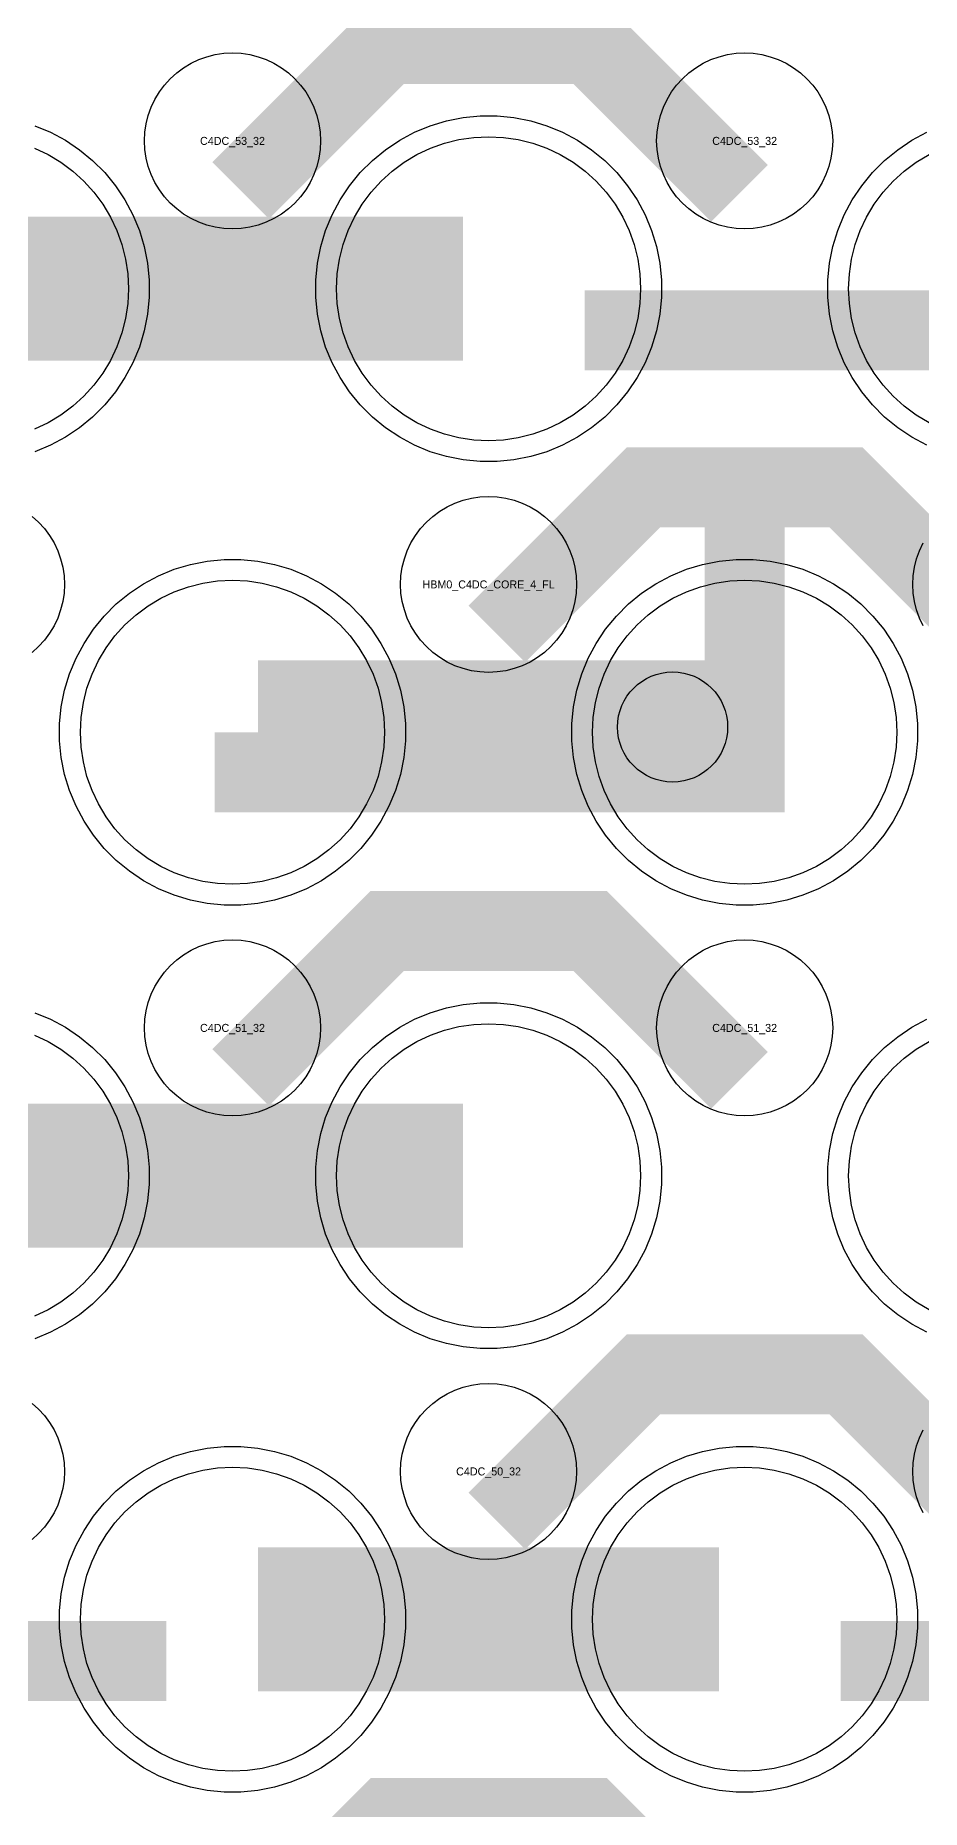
# Model space of a CAD drawing. Extents: x -11880 to 11880, y -14992 to 14992.
# Drawn here: x -1822 to -1545, y -7971 to -7417 of the extents above; entities that cross this region are included whole.
import ezdxf
from ezdxf.enums import TextEntityAlignment as Align

# ---------------------------------------------------------------- set-up
doc = ezdxf.new("R2010")
doc.units = 0
doc.header["$MEASUREMENT"] = 0
for name, color, linetype in [('GDS_775_DT_237', 138, 'CONTINUOUS'), ('RDL1_FS', 34, 'CONTINUOUS'), ('RDL_BS', 160, 'CONTINUOUS')]:
    doc.layers.add(name, color=color, linetype=linetype)

msp = doc.modelspace()

# ---------------------------------------------------------------- linework, layer by layer
at = {"layer": 'RDL1_FS'}
for points in [[(-1680, -7543.179), (-1684.657, -7542.95), (-1689.268, -7542.266), (-1693.791, -7541.134), (-1698.181, -7539.562), (-1702.395, -7537.57), (-1706.395, -7535.172), (-1710.14, -7532.394), (-1713.594, -7529.264), (-1716.724, -7525.81), (-1719.502, -7522.065), (-1721.9, -7518.065), (-1723.892, -7513.851), (-1725.464, -7509.461), (-1726.596, -7504.938), (-1727.28, -7500.327), (-1727.509, -7495.67), (-1727.28, -7491.013), (-1726.596, -7486.402), (-1725.464, -7481.879), (-1723.892, -7477.489), (-1721.9, -7473.275), (-1719.502, -7469.275), (-1716.724, -7465.53), (-1713.594, -7462.076), (-1710.14, -7458.946), (-1706.395, -7456.168), (-1702.395, -7453.77), (-1698.181, -7451.778), (-1693.791, -7450.206), (-1689.268, -7449.074), (-1684.657, -7448.39), (-1680, -7448.161), (-1675.343, -7448.39), (-1670.732, -7449.074), (-1666.209, -7450.206), (-1661.819, -7451.778), (-1657.605, -7453.77), (-1653.605, -7456.168), (-1649.86, -7458.946), (-1646.406, -7462.076), (-1643.276, -7465.53), (-1640.498, -7469.275), (-1638.1, -7473.275), (-1636.108, -7477.489), (-1634.536, -7481.879), (-1633.404, -7486.402), (-1632.72, -7491.013), (-1632.491, -7495.67), (-1632.72, -7500.327), (-1633.404, -7504.938), (-1634.536, -7509.461), (-1636.108, -7513.851), (-1638.1, -7518.065), (-1640.498, -7522.065), (-1643.276, -7525.81), (-1646.406, -7529.264), (-1649.86, -7532.394), (-1653.605, -7535.172), (-1657.605, -7537.57), (-1661.819, -7539.562), (-1666.209, -7541.134), (-1670.732, -7542.266), (-1675.343, -7542.95)], [(-1760, -7681.744), (-1764.657, -7681.515), (-1769.268, -7680.831), (-1773.791, -7679.699), (-1778.181, -7678.127), (-1782.395, -7676.135), (-1786.395, -7673.737), (-1790.14, -7670.959), (-1793.594, -7667.829), (-1796.724, -7664.375), (-1799.502, -7660.63), (-1801.9, -7656.63), (-1803.892, -7652.416), (-1805.464, -7648.026), (-1806.596, -7643.503), (-1807.28, -7638.892), (-1807.509, -7634.235), (-1807.28, -7629.578), (-1806.596, -7624.967), (-1805.464, -7620.444), (-1803.892, -7616.054), (-1801.9, -7611.84), (-1799.502, -7607.84), (-1796.724, -7604.095), (-1793.594, -7600.641), (-1790.14, -7597.511), (-1786.395, -7594.733), (-1782.395, -7592.335), (-1778.181, -7590.343), (-1773.791, -7588.771), (-1769.268, -7587.639), (-1764.657, -7586.955), (-1760, -7586.726), (-1755.343, -7586.955), (-1750.732, -7587.639), (-1746.209, -7588.771), (-1741.819, -7590.343), (-1737.605, -7592.335), (-1733.605, -7594.733), (-1729.86, -7597.511), (-1726.406, -7600.641), (-1723.276, -7604.095), (-1720.498, -7607.84), (-1718.1, -7611.84), (-1716.108, -7616.054), (-1714.536, -7620.444), (-1713.404, -7624.967), (-1712.72, -7629.578), (-1712.491, -7634.235), (-1712.72, -7638.892), (-1713.404, -7643.503), (-1714.536, -7648.026), (-1716.108, -7652.416), (-1718.1, -7656.63), (-1720.498, -7660.63), (-1723.276, -7664.375), (-1726.406, -7667.829), (-1729.86, -7670.959), (-1733.605, -7673.737), (-1737.605, -7676.135), (-1741.819, -7678.127), (-1746.209, -7679.699), (-1750.732, -7680.831), (-1755.343, -7681.515)], [(-1600, -7681.744), (-1604.657, -7681.515), (-1609.268, -7680.831), (-1613.791, -7679.699), (-1618.181, -7678.127), (-1622.395, -7676.135), (-1626.395, -7673.737), (-1630.14, -7670.959), (-1633.594, -7667.829), (-1636.724, -7664.375), (-1639.502, -7660.63), (-1641.9, -7656.63), (-1643.892, -7652.416), (-1645.464, -7648.026), (-1646.596, -7643.503), (-1647.28, -7638.892), (-1647.509, -7634.235), (-1647.28, -7629.578), (-1646.596, -7624.967), (-1645.464, -7620.444), (-1643.892, -7616.054), (-1641.9, -7611.84), (-1639.502, -7607.84), (-1636.724, -7604.095), (-1633.594, -7600.641), (-1630.14, -7597.511), (-1626.395, -7594.733), (-1622.395, -7592.335), (-1618.181, -7590.343), (-1613.791, -7588.771), (-1609.268, -7587.639), (-1604.657, -7586.955), (-1600, -7586.726), (-1595.343, -7586.955), (-1590.732, -7587.639), (-1586.209, -7588.771), (-1581.819, -7590.343), (-1577.605, -7592.335), (-1573.605, -7594.733), (-1569.86, -7597.511), (-1566.406, -7600.641), (-1563.276, -7604.095), (-1560.498, -7607.84), (-1558.1, -7611.84), (-1556.108, -7616.054), (-1554.536, -7620.444), (-1553.404, -7624.967), (-1552.72, -7629.578), (-1552.491, -7634.235), (-1552.72, -7638.892), (-1553.404, -7643.503), (-1554.536, -7648.026), (-1556.108, -7652.416), (-1558.1, -7656.63), (-1560.498, -7660.63), (-1563.276, -7664.375), (-1566.406, -7667.829), (-1569.86, -7670.959), (-1573.605, -7673.737), (-1577.605, -7676.135), (-1581.819, -7678.127), (-1586.209, -7679.699), (-1590.732, -7680.831), (-1595.343, -7681.515)], [(-1680, -7820.304), (-1684.657, -7820.075), (-1689.268, -7819.391), (-1693.791, -7818.259), (-1698.181, -7816.687), (-1702.395, -7814.695), (-1706.395, -7812.297), (-1710.14, -7809.519), (-1713.594, -7806.389), (-1716.724, -7802.935), (-1719.502, -7799.19), (-1721.9, -7795.19), (-1723.892, -7790.976), (-1725.464, -7786.586), (-1726.596, -7782.063), (-1727.28, -7777.452), (-1727.509, -7772.795), (-1727.28, -7768.138), (-1726.596, -7763.527), (-1725.464, -7759.004), (-1723.892, -7754.614), (-1721.9, -7750.4), (-1719.502, -7746.4), (-1716.724, -7742.655), (-1713.594, -7739.201), (-1710.14, -7736.071), (-1706.395, -7733.293), (-1702.395, -7730.895), (-1698.181, -7728.903), (-1693.791, -7727.331), (-1689.268, -7726.199), (-1684.657, -7725.515), (-1680, -7725.286), (-1675.343, -7725.515), (-1670.732, -7726.199), (-1666.209, -7727.331), (-1661.819, -7728.903), (-1657.605, -7730.895), (-1653.605, -7733.293), (-1649.86, -7736.071), (-1646.406, -7739.201), (-1643.276, -7742.655), (-1640.498, -7746.4), (-1638.1, -7750.4), (-1636.108, -7754.614), (-1634.536, -7759.004), (-1633.404, -7763.527), (-1632.72, -7768.138), (-1632.491, -7772.795), (-1632.72, -7777.452), (-1633.404, -7782.063), (-1634.536, -7786.586), (-1636.108, -7790.976), (-1638.1, -7795.19), (-1640.498, -7799.19), (-1643.276, -7802.935), (-1646.406, -7806.389), (-1649.86, -7809.519), (-1653.605, -7812.297), (-1657.605, -7814.695), (-1661.819, -7816.687), (-1666.209, -7818.259), (-1670.732, -7819.391), (-1675.343, -7820.075)], [(-1760, -7958.869), (-1764.657, -7958.64), (-1769.268, -7957.956), (-1773.791, -7956.824), (-1778.181, -7955.252), (-1782.395, -7953.26), (-1786.395, -7950.862), (-1790.14, -7948.084), (-1793.594, -7944.954), (-1796.724, -7941.5), (-1799.502, -7937.755), (-1801.9, -7933.755), (-1803.892, -7929.541), (-1805.464, -7925.151), (-1806.596, -7920.628), (-1807.28, -7916.017), (-1807.509, -7911.36), (-1807.28, -7906.703), (-1806.596, -7902.092), (-1805.464, -7897.569), (-1803.892, -7893.179), (-1801.9, -7888.965), (-1799.502, -7884.965), (-1796.724, -7881.22), (-1793.594, -7877.766), (-1790.14, -7874.636), (-1786.395, -7871.858), (-1782.395, -7869.46), (-1778.181, -7867.468), (-1773.791, -7865.896), (-1769.268, -7864.764), (-1764.657, -7864.08), (-1760, -7863.851), (-1755.343, -7864.08), (-1750.732, -7864.764), (-1746.209, -7865.896), (-1741.819, -7867.468), (-1737.605, -7869.46), (-1733.605, -7871.858), (-1729.86, -7874.636), (-1726.406, -7877.766), (-1723.276, -7881.22), (-1720.498, -7884.965), (-1718.1, -7888.965), (-1716.108, -7893.179), (-1714.536, -7897.569), (-1713.404, -7902.092), (-1712.72, -7906.703), (-1712.491, -7911.36), (-1712.72, -7916.017), (-1713.404, -7920.628), (-1714.536, -7925.151), (-1716.108, -7929.541), (-1718.1, -7933.755), (-1720.498, -7937.755), (-1723.276, -7941.5), (-1726.406, -7944.954), (-1729.86, -7948.084), (-1733.605, -7950.862), (-1737.605, -7953.26), (-1741.819, -7955.252), (-1746.209, -7956.824), (-1750.732, -7957.956), (-1755.343, -7958.64)], [(-1600, -7958.869), (-1604.657, -7958.64), (-1609.268, -7957.956), (-1613.791, -7956.824), (-1618.181, -7955.252), (-1622.395, -7953.26), (-1626.395, -7950.862), (-1630.14, -7948.084), (-1633.594, -7944.954), (-1636.724, -7941.5), (-1639.502, -7937.755), (-1641.9, -7933.755), (-1643.892, -7929.541), (-1645.464, -7925.151), (-1646.596, -7920.628), (-1647.28, -7916.017), (-1647.509, -7911.36), (-1647.28, -7906.703), (-1646.596, -7902.092), (-1645.464, -7897.569), (-1643.892, -7893.179), (-1641.9, -7888.965), (-1639.502, -7884.965), (-1636.724, -7881.22), (-1633.594, -7877.766), (-1630.14, -7874.636), (-1626.395, -7871.858), (-1622.395, -7869.46), (-1618.181, -7867.468), (-1613.791, -7865.896), (-1609.268, -7864.764), (-1604.657, -7864.08), (-1600, -7863.851), (-1595.343, -7864.08), (-1590.732, -7864.764), (-1586.209, -7865.896), (-1581.819, -7867.468), (-1577.605, -7869.46), (-1573.605, -7871.858), (-1569.86, -7874.636), (-1566.406, -7877.766), (-1563.276, -7881.22), (-1560.498, -7884.965), (-1558.1, -7888.965), (-1556.108, -7893.179), (-1554.536, -7897.569), (-1553.404, -7902.092), (-1552.72, -7906.703), (-1552.491, -7911.36), (-1552.72, -7916.017), (-1553.404, -7920.628), (-1554.536, -7925.151), (-1556.108, -7929.541), (-1558.1, -7933.755), (-1560.498, -7937.755), (-1563.276, -7941.5), (-1566.406, -7944.954), (-1569.86, -7948.084), (-1573.605, -7950.862), (-1577.605, -7953.26), (-1581.819, -7955.252), (-1586.209, -7956.824), (-1590.732, -7957.956), (-1595.343, -7958.64)]]:
    msp.add_lwpolyline(points, close=True, dxfattribs=at)
for points in [[(-1821.819, -7451.778), (-1817.605, -7453.77), (-1813.605, -7456.168), (-1809.86, -7458.946), (-1806.406, -7462.076), (-1803.276, -7465.53), (-1800.498, -7469.275), (-1798.1, -7473.275), (-1796.108, -7477.489), (-1794.536, -7481.879), (-1793.404, -7486.402), (-1792.72, -7491.013), (-1792.491, -7495.67), (-1792.72, -7500.327), (-1793.404, -7504.938), (-1794.536, -7509.461), (-1796.108, -7513.851), (-1798.1, -7518.065), (-1800.498, -7522.065), (-1803.276, -7525.81), (-1806.406, -7529.264), (-1809.86, -7532.394), (-1813.605, -7535.172), (-1817.605, -7537.57), (-1821.819, -7539.562)], [(-1542.395, -7537.57), (-1546.395, -7535.172), (-1550.14, -7532.394), (-1553.594, -7529.264), (-1556.724, -7525.81), (-1559.502, -7522.065), (-1561.9, -7518.065), (-1563.892, -7513.851), (-1565.464, -7509.461), (-1566.596, -7504.938), (-1567.28, -7500.327), (-1567.509, -7495.67), (-1567.28, -7491.013), (-1566.596, -7486.402), (-1565.464, -7481.879), (-1563.892, -7477.489), (-1561.9, -7473.275), (-1559.502, -7469.275), (-1556.724, -7465.53), (-1553.594, -7462.076), (-1550.14, -7458.946), (-1546.395, -7456.168), (-1542.395, -7453.77)], [(-1821.819, -7728.903), (-1817.605, -7730.895), (-1813.605, -7733.293), (-1809.86, -7736.071), (-1806.406, -7739.201), (-1803.276, -7742.655), (-1800.498, -7746.4), (-1798.1, -7750.4), (-1796.108, -7754.614), (-1794.536, -7759.004), (-1793.404, -7763.527), (-1792.72, -7768.138), (-1792.491, -7772.795), (-1792.72, -7777.452), (-1793.404, -7782.063), (-1794.536, -7786.586), (-1796.108, -7790.976), (-1798.1, -7795.19), (-1800.498, -7799.19), (-1803.276, -7802.935), (-1806.406, -7806.389), (-1809.86, -7809.519), (-1813.605, -7812.297), (-1817.605, -7814.695), (-1821.819, -7816.687)], [(-1542.395, -7814.695), (-1546.395, -7812.297), (-1550.14, -7809.519), (-1553.594, -7806.389), (-1556.724, -7802.935), (-1559.502, -7799.19), (-1561.9, -7795.19), (-1563.892, -7790.976), (-1565.464, -7786.586), (-1566.596, -7782.063), (-1567.28, -7777.452), (-1567.509, -7772.795), (-1567.28, -7768.138), (-1566.596, -7763.527), (-1565.464, -7759.004), (-1563.892, -7754.614), (-1561.9, -7750.4), (-1559.502, -7746.4), (-1556.724, -7742.655), (-1553.594, -7739.201), (-1550.14, -7736.071), (-1546.395, -7733.293), (-1542.395, -7730.895)]]:
    msp.add_lwpolyline(points, dxfattribs=at)
for points in [[(-1831.998, -7495.67, 45, 45, 0), (-1759.998, -7495.67, 45, 45, 0)], [(-1759.998, -7495.67, 45, 45, 0), (-1687.998, -7495.67, 45, 45, 0)], [(-1751.998, -7634.235, 45, 45, 0), (-1679.998, -7634.235, 45, 45, 0)], [(-1679.998, -7634.235, 45, 45, 0), (-1607.998, -7634.235, 45, 45, 0)], [(-1831.998, -7772.795, 45, 45, 0), (-1759.998, -7772.795, 45, 45, 0)], [(-1759.998, -7772.795, 45, 45, 0), (-1687.998, -7772.795, 45, 45, 0)], [(-1751.998, -7911.36, 45, 45, 0), (-1679.998, -7911.36, 45, 45, 0)], [(-1679.998, -7911.36, 45, 45, 0), (-1607.998, -7911.36, 45, 45, 0)]]:
    msp.add_lwpolyline(points, format="xyseb", dxfattribs=at)
msp.add_circle((-1622.512, -7632.598), 17.2, dxfattribs=at)
at = {"layer": 'RDL_BS'}
for points in [[(-1757.438, -7464.984, 25, 25, 0), (-1711.623, -7419.169, 25, 25, 0), (-1678.07, -7419.169, 25, 25, 0)], [(-1601.599, -7465.883, 25, 25, 0), (-1648.313, -7419.169, 25, 25, 0), (-1678.071, -7419.169, 25, 25, 0)], [(-1649.984, -7508.683, 25, 25, 0), (-1540.719, -7508.683, 25, 25, 0)], [(-1600, -7659.235, 25, 25, 0), (-1600, -7545.234, 25, 25, 0)], [(-1677.438, -7603.549, 25, 25, 0), (-1631.623, -7557.734, 25, 25, 0), (-1598.07, -7557.734, 25, 25, 0)], [(-1521.599, -7604.448, 25, 25, 0), (-1568.313, -7557.734, 25, 25, 0), (-1598.071, -7557.734, 25, 25, 0)], [(-1765.603, -7646.735, 25, 25, 0), (-1587.5, -7646.735, 25, 25, 0)], [(-1757.438, -7742.109, 25, 25, 0), (-1711.623, -7696.294, 25, 25, 0), (-1678.07, -7696.294, 25, 25, 0)], [(-1601.599, -7743.008, 25, 25, 0), (-1648.313, -7696.294, 25, 25, 0), (-1678.071, -7696.294, 25, 25, 0)], [(-1677.438, -7880.674, 25, 25, 0), (-1631.623, -7834.859, 25, 25, 0), (-1598.07, -7834.859, 25, 25, 0)], [(-1521.599, -7881.573, 25, 25, 0), (-1568.313, -7834.859, 25, 25, 0), (-1598.071, -7834.859, 25, 25, 0)], [(-1889.984, -7924.373, 25, 25, 0), (-1780.719, -7924.373, 25, 25, 0)], [(-1569.984, -7924.373, 25, 25, 0), (-1460.719, -7924.373, 25, 25, 0)], [(-1757.438, -8019.239, 25, 25, 0), (-1711.623, -7973.424, 25, 25, 0), (-1678.07, -7973.424, 25, 25, 0)], [(-1601.599, -8020.138, 25, 25, 0), (-1648.313, -7973.424, 25, 25, 0), (-1678.071, -7973.424, 25, 25, 0)]]:
    msp.add_lwpolyline(points, format="xyseb", dxfattribs=at)
for points in [[(-1760, -7476.976), (-1762.693, -7476.844), (-1765.365, -7476.448), (-1767.984, -7475.791), (-1770.519, -7474.884), (-1772.956, -7473.732), (-1775.28, -7472.339), (-1777.443, -7470.736), (-1779.442, -7468.924), (-1781.254, -7466.925), (-1782.857, -7464.762), (-1784.25, -7462.438), (-1785.402, -7460.001), (-1786.309, -7457.466), (-1786.966, -7454.847), (-1787.362, -7452.175), (-1787.494, -7449.482), (-1787.362, -7446.789), (-1786.966, -7444.117), (-1786.309, -7441.498), (-1785.402, -7438.963), (-1784.25, -7436.526), (-1782.857, -7434.202), (-1781.254, -7432.039), (-1779.442, -7430.04), (-1777.443, -7428.228), (-1775.28, -7426.625), (-1772.956, -7425.232), (-1770.519, -7424.08), (-1767.984, -7423.173), (-1765.365, -7422.516), (-1762.693, -7422.12), (-1760, -7421.988), (-1757.307, -7422.12), (-1754.635, -7422.516), (-1752.016, -7423.173), (-1749.481, -7424.08), (-1747.044, -7425.232), (-1744.72, -7426.625), (-1742.557, -7428.228), (-1740.558, -7430.04), (-1738.746, -7432.039), (-1737.143, -7434.202), (-1735.75, -7436.526), (-1734.598, -7438.963), (-1733.691, -7441.498), (-1733.034, -7444.117), (-1732.638, -7446.789), (-1732.506, -7449.482), (-1732.638, -7452.175), (-1733.034, -7454.847), (-1733.691, -7457.466), (-1734.598, -7460.001), (-1735.75, -7462.438), (-1737.143, -7464.762), (-1738.746, -7466.925), (-1740.558, -7468.924), (-1742.557, -7470.736), (-1744.72, -7472.339), (-1747.044, -7473.732), (-1749.481, -7474.884), (-1752.016, -7475.791), (-1754.635, -7476.448), (-1757.307, -7476.844)], [(-1600, -7476.976), (-1602.693, -7476.844), (-1605.365, -7476.448), (-1607.984, -7475.791), (-1610.519, -7474.884), (-1612.956, -7473.732), (-1615.28, -7472.339), (-1617.443, -7470.736), (-1619.442, -7468.924), (-1621.254, -7466.925), (-1622.857, -7464.762), (-1624.25, -7462.438), (-1625.402, -7460.001), (-1626.309, -7457.466), (-1626.966, -7454.847), (-1627.362, -7452.175), (-1627.494, -7449.482), (-1627.362, -7446.789), (-1626.966, -7444.117), (-1626.309, -7441.498), (-1625.402, -7438.963), (-1624.25, -7436.526), (-1622.857, -7434.202), (-1621.254, -7432.039), (-1619.442, -7430.04), (-1617.443, -7428.228), (-1615.28, -7426.625), (-1612.956, -7425.232), (-1610.519, -7424.08), (-1607.984, -7423.173), (-1605.365, -7422.516), (-1602.693, -7422.12), (-1600, -7421.988), (-1597.307, -7422.12), (-1594.635, -7422.516), (-1592.016, -7423.173), (-1589.481, -7424.08), (-1587.044, -7425.232), (-1584.72, -7426.625), (-1582.557, -7428.228), (-1580.558, -7430.04), (-1578.746, -7432.039), (-1577.143, -7434.202), (-1575.75, -7436.526), (-1574.598, -7438.963), (-1573.691, -7441.498), (-1573.034, -7444.117), (-1572.638, -7446.789), (-1572.506, -7449.482), (-1572.638, -7452.175), (-1573.034, -7454.847), (-1573.691, -7457.466), (-1574.598, -7460.001), (-1575.75, -7462.438), (-1577.143, -7464.762), (-1578.746, -7466.925), (-1580.558, -7468.924), (-1582.557, -7470.736), (-1584.72, -7472.339), (-1587.044, -7473.732), (-1589.481, -7474.884), (-1592.016, -7475.791), (-1594.635, -7476.448), (-1597.307, -7476.844)], [(-1682.644, -7549.67), (-1687.938, -7549.153), (-1693.165, -7548.107), (-1698.205, -7546.576), (-1703.115, -7544.545), (-1707.777, -7542.053), (-1712.191, -7539.106), (-1716.292, -7535.744), (-1720.074, -7531.962), (-1723.436, -7527.861), (-1726.383, -7523.447), (-1728.875, -7518.785), (-1730.906, -7513.875), (-1732.437, -7508.835), (-1733.483, -7503.608), (-1734, -7498.314), (-1734, -7493.026), (-1733.483, -7487.732), (-1732.437, -7482.505), (-1730.906, -7477.465), (-1728.875, -7472.555), (-1726.383, -7467.893), (-1723.436, -7463.479), (-1720.074, -7459.378), (-1716.292, -7455.596), (-1712.191, -7452.234), (-1707.777, -7449.287), (-1703.115, -7446.795), (-1698.205, -7444.764), (-1693.165, -7443.233), (-1687.938, -7442.187), (-1682.644, -7441.67), (-1677.356, -7441.67), (-1672.062, -7442.187), (-1666.835, -7443.233), (-1661.795, -7444.764), (-1656.885, -7446.795), (-1652.223, -7449.287), (-1647.809, -7452.234), (-1643.708, -7455.596), (-1639.926, -7459.378), (-1636.564, -7463.479), (-1633.617, -7467.893), (-1631.125, -7472.555), (-1629.094, -7477.465), (-1627.563, -7482.505), (-1626.517, -7487.732), (-1626, -7493.026), (-1626, -7498.314), (-1626.517, -7503.608), (-1627.563, -7508.835), (-1629.094, -7513.875), (-1631.125, -7518.785), (-1633.617, -7523.447), (-1636.564, -7527.861), (-1639.926, -7531.962), (-1643.708, -7535.744), (-1647.809, -7539.106), (-1652.223, -7542.053), (-1656.885, -7544.545), (-1661.795, -7546.576), (-1666.835, -7548.107), (-1672.062, -7549.153), (-1677.356, -7549.67)], [(-1680, -7615.541), (-1682.693, -7615.409), (-1685.365, -7615.013), (-1687.984, -7614.356), (-1690.519, -7613.449), (-1692.956, -7612.297), (-1695.28, -7610.904), (-1697.443, -7609.301), (-1699.442, -7607.489), (-1701.254, -7605.49), (-1702.857, -7603.327), (-1704.25, -7601.003), (-1705.402, -7598.566), (-1706.309, -7596.031), (-1706.966, -7593.412), (-1707.362, -7590.74), (-1707.494, -7588.047), (-1707.362, -7585.354), (-1706.966, -7582.682), (-1706.309, -7580.063), (-1705.402, -7577.528), (-1704.25, -7575.091), (-1702.857, -7572.767), (-1701.254, -7570.604), (-1699.442, -7568.605), (-1697.443, -7566.793), (-1695.28, -7565.19), (-1692.956, -7563.797), (-1690.519, -7562.645), (-1687.984, -7561.738), (-1685.365, -7561.081), (-1682.693, -7560.685), (-1680, -7560.553), (-1677.307, -7560.685), (-1674.635, -7561.081), (-1672.016, -7561.738), (-1669.481, -7562.645), (-1667.044, -7563.797), (-1664.72, -7565.19), (-1662.557, -7566.793), (-1660.558, -7568.605), (-1658.746, -7570.604), (-1657.143, -7572.767), (-1655.75, -7575.091), (-1654.598, -7577.528), (-1653.691, -7580.063), (-1653.034, -7582.682), (-1652.638, -7585.354), (-1652.506, -7588.047), (-1652.638, -7590.74), (-1653.034, -7593.412), (-1653.691, -7596.031), (-1654.598, -7598.566), (-1655.75, -7601.003), (-1657.143, -7603.327), (-1658.746, -7605.49), (-1660.558, -7607.489), (-1662.557, -7609.301), (-1664.72, -7610.904), (-1667.044, -7612.297), (-1669.481, -7613.449), (-1672.016, -7614.356), (-1674.635, -7615.013), (-1677.307, -7615.409)], [(-1762.644, -7688.235), (-1767.938, -7687.718), (-1773.165, -7686.672), (-1778.205, -7685.141), (-1783.115, -7683.11), (-1787.777, -7680.618), (-1792.191, -7677.671), (-1796.292, -7674.309), (-1800.074, -7670.527), (-1803.436, -7666.426), (-1806.383, -7662.012), (-1808.875, -7657.35), (-1810.906, -7652.44), (-1812.437, -7647.4), (-1813.483, -7642.173), (-1814, -7636.879), (-1814, -7631.591), (-1813.483, -7626.297), (-1812.437, -7621.07), (-1810.906, -7616.03), (-1808.875, -7611.12), (-1806.383, -7606.458), (-1803.436, -7602.044), (-1800.074, -7597.943), (-1796.292, -7594.161), (-1792.191, -7590.799), (-1787.777, -7587.852), (-1783.115, -7585.36), (-1778.205, -7583.329), (-1773.165, -7581.798), (-1767.938, -7580.752), (-1762.644, -7580.235), (-1757.356, -7580.235), (-1752.062, -7580.752), (-1746.835, -7581.798), (-1741.795, -7583.329), (-1736.885, -7585.36), (-1732.223, -7587.852), (-1727.809, -7590.799), (-1723.708, -7594.161), (-1719.926, -7597.943), (-1716.564, -7602.044), (-1713.617, -7606.458), (-1711.125, -7611.12), (-1709.094, -7616.03), (-1707.563, -7621.07), (-1706.517, -7626.297), (-1706, -7631.591), (-1706, -7636.879), (-1706.517, -7642.173), (-1707.563, -7647.4), (-1709.094, -7652.44), (-1711.125, -7657.35), (-1713.617, -7662.012), (-1716.564, -7666.426), (-1719.926, -7670.527), (-1723.708, -7674.309), (-1727.809, -7677.671), (-1732.223, -7680.618), (-1736.885, -7683.11), (-1741.795, -7685.141), (-1746.835, -7686.672), (-1752.062, -7687.718), (-1757.356, -7688.235)], [(-1602.644, -7688.235), (-1607.938, -7687.718), (-1613.165, -7686.672), (-1618.205, -7685.141), (-1623.115, -7683.11), (-1627.777, -7680.618), (-1632.191, -7677.671), (-1636.292, -7674.309), (-1640.074, -7670.527), (-1643.436, -7666.426), (-1646.383, -7662.012), (-1648.875, -7657.35), (-1650.906, -7652.44), (-1652.437, -7647.4), (-1653.483, -7642.173), (-1654, -7636.879), (-1654, -7631.591), (-1653.483, -7626.297), (-1652.437, -7621.07), (-1650.906, -7616.03), (-1648.875, -7611.12), (-1646.383, -7606.458), (-1643.436, -7602.044), (-1640.074, -7597.943), (-1636.292, -7594.161), (-1632.191, -7590.799), (-1627.777, -7587.852), (-1623.115, -7585.36), (-1618.205, -7583.329), (-1613.165, -7581.798), (-1607.938, -7580.752), (-1602.644, -7580.235), (-1597.356, -7580.235), (-1592.062, -7580.752), (-1586.835, -7581.798), (-1581.795, -7583.329), (-1576.885, -7585.36), (-1572.223, -7587.852), (-1567.809, -7590.799), (-1563.708, -7594.161), (-1559.926, -7597.943), (-1556.564, -7602.044), (-1553.617, -7606.458), (-1551.125, -7611.12), (-1549.094, -7616.03), (-1547.563, -7621.07), (-1546.517, -7626.297), (-1546, -7631.591), (-1546, -7636.879), (-1546.517, -7642.173), (-1547.563, -7647.4), (-1549.094, -7652.44), (-1551.125, -7657.35), (-1553.617, -7662.012), (-1556.564, -7666.426), (-1559.926, -7670.527), (-1563.708, -7674.309), (-1567.809, -7677.671), (-1572.223, -7680.618), (-1576.885, -7683.11), (-1581.795, -7685.141), (-1586.835, -7686.672), (-1592.062, -7687.718), (-1597.356, -7688.235)], [(-1760, -7754.101), (-1762.693, -7753.969), (-1765.365, -7753.573), (-1767.984, -7752.916), (-1770.519, -7752.009), (-1772.956, -7750.857), (-1775.28, -7749.464), (-1777.443, -7747.861), (-1779.442, -7746.049), (-1781.254, -7744.05), (-1782.857, -7741.887), (-1784.25, -7739.563), (-1785.402, -7737.126), (-1786.309, -7734.591), (-1786.966, -7731.972), (-1787.362, -7729.3), (-1787.494, -7726.607), (-1787.362, -7723.914), (-1786.966, -7721.242), (-1786.309, -7718.623), (-1785.402, -7716.088), (-1784.25, -7713.651), (-1782.857, -7711.327), (-1781.254, -7709.164), (-1779.442, -7707.165), (-1777.443, -7705.353), (-1775.28, -7703.75), (-1772.956, -7702.357), (-1770.519, -7701.205), (-1767.984, -7700.298), (-1765.365, -7699.641), (-1762.693, -7699.245), (-1760, -7699.113), (-1757.307, -7699.245), (-1754.635, -7699.641), (-1752.016, -7700.298), (-1749.481, -7701.205), (-1747.044, -7702.357), (-1744.72, -7703.75), (-1742.557, -7705.353), (-1740.558, -7707.165), (-1738.746, -7709.164), (-1737.143, -7711.327), (-1735.75, -7713.651), (-1734.598, -7716.088), (-1733.691, -7718.623), (-1733.034, -7721.242), (-1732.638, -7723.914), (-1732.506, -7726.607), (-1732.638, -7729.3), (-1733.034, -7731.972), (-1733.691, -7734.591), (-1734.598, -7737.126), (-1735.75, -7739.563), (-1737.143, -7741.887), (-1738.746, -7744.05), (-1740.558, -7746.049), (-1742.557, -7747.861), (-1744.72, -7749.464), (-1747.044, -7750.857), (-1749.481, -7752.009), (-1752.016, -7752.916), (-1754.635, -7753.573), (-1757.307, -7753.969)], [(-1600, -7754.101), (-1602.693, -7753.969), (-1605.365, -7753.573), (-1607.984, -7752.916), (-1610.519, -7752.009), (-1612.956, -7750.857), (-1615.28, -7749.464), (-1617.443, -7747.861), (-1619.442, -7746.049), (-1621.254, -7744.05), (-1622.857, -7741.887), (-1624.25, -7739.563), (-1625.402, -7737.126), (-1626.309, -7734.591), (-1626.966, -7731.972), (-1627.362, -7729.3), (-1627.494, -7726.607), (-1627.362, -7723.914), (-1626.966, -7721.242), (-1626.309, -7718.623), (-1625.402, -7716.088), (-1624.25, -7713.651), (-1622.857, -7711.327), (-1621.254, -7709.164), (-1619.442, -7707.165), (-1617.443, -7705.353), (-1615.28, -7703.75), (-1612.956, -7702.357), (-1610.519, -7701.205), (-1607.984, -7700.298), (-1605.365, -7699.641), (-1602.693, -7699.245), (-1600, -7699.113), (-1597.307, -7699.245), (-1594.635, -7699.641), (-1592.016, -7700.298), (-1589.481, -7701.205), (-1587.044, -7702.357), (-1584.72, -7703.75), (-1582.557, -7705.353), (-1580.558, -7707.165), (-1578.746, -7709.164), (-1577.143, -7711.327), (-1575.75, -7713.651), (-1574.598, -7716.088), (-1573.691, -7718.623), (-1573.034, -7721.242), (-1572.638, -7723.914), (-1572.506, -7726.607), (-1572.638, -7729.3), (-1573.034, -7731.972), (-1573.691, -7734.591), (-1574.598, -7737.126), (-1575.75, -7739.563), (-1577.143, -7741.887), (-1578.746, -7744.05), (-1580.558, -7746.049), (-1582.557, -7747.861), (-1584.72, -7749.464), (-1587.044, -7750.857), (-1589.481, -7752.009), (-1592.016, -7752.916), (-1594.635, -7753.573), (-1597.307, -7753.969)], [(-1682.644, -7826.795), (-1687.938, -7826.278), (-1693.165, -7825.232), (-1698.205, -7823.701), (-1703.115, -7821.67), (-1707.777, -7819.178), (-1712.191, -7816.231), (-1716.292, -7812.869), (-1720.074, -7809.087), (-1723.436, -7804.986), (-1726.383, -7800.572), (-1728.875, -7795.91), (-1730.906, -7791), (-1732.437, -7785.96), (-1733.483, -7780.733), (-1734, -7775.439), (-1734, -7770.151), (-1733.483, -7764.857), (-1732.437, -7759.63), (-1730.906, -7754.59), (-1728.875, -7749.68), (-1726.383, -7745.018), (-1723.436, -7740.604), (-1720.074, -7736.503), (-1716.292, -7732.721), (-1712.191, -7729.359), (-1707.777, -7726.412), (-1703.115, -7723.92), (-1698.205, -7721.889), (-1693.165, -7720.358), (-1687.938, -7719.312), (-1682.644, -7718.795), (-1677.356, -7718.795), (-1672.062, -7719.312), (-1666.835, -7720.358), (-1661.795, -7721.889), (-1656.885, -7723.92), (-1652.223, -7726.412), (-1647.809, -7729.359), (-1643.708, -7732.721), (-1639.926, -7736.503), (-1636.564, -7740.604), (-1633.617, -7745.018), (-1631.125, -7749.68), (-1629.094, -7754.59), (-1627.563, -7759.63), (-1626.517, -7764.857), (-1626, -7770.151), (-1626, -7775.439), (-1626.517, -7780.733), (-1627.563, -7785.96), (-1629.094, -7791), (-1631.125, -7795.91), (-1633.617, -7800.572), (-1636.564, -7804.986), (-1639.926, -7809.087), (-1643.708, -7812.869), (-1647.809, -7816.231), (-1652.223, -7819.178), (-1656.885, -7821.67), (-1661.795, -7823.701), (-1666.835, -7825.232), (-1672.062, -7826.278), (-1677.356, -7826.795)], [(-1680, -7892.666), (-1682.693, -7892.534), (-1685.365, -7892.138), (-1687.984, -7891.481), (-1690.519, -7890.574), (-1692.956, -7889.422), (-1695.28, -7888.029), (-1697.443, -7886.426), (-1699.442, -7884.614), (-1701.254, -7882.615), (-1702.857, -7880.452), (-1704.25, -7878.128), (-1705.402, -7875.691), (-1706.309, -7873.156), (-1706.966, -7870.537), (-1707.362, -7867.865), (-1707.494, -7865.172), (-1707.362, -7862.479), (-1706.966, -7859.807), (-1706.309, -7857.188), (-1705.402, -7854.653), (-1704.25, -7852.216), (-1702.857, -7849.892), (-1701.254, -7847.729), (-1699.442, -7845.73), (-1697.443, -7843.918), (-1695.28, -7842.315), (-1692.956, -7840.922), (-1690.519, -7839.77), (-1687.984, -7838.863), (-1685.365, -7838.206), (-1682.693, -7837.81), (-1680, -7837.678), (-1677.307, -7837.81), (-1674.635, -7838.206), (-1672.016, -7838.863), (-1669.481, -7839.77), (-1667.044, -7840.922), (-1664.72, -7842.315), (-1662.557, -7843.918), (-1660.558, -7845.73), (-1658.746, -7847.729), (-1657.143, -7849.892), (-1655.75, -7852.216), (-1654.598, -7854.653), (-1653.691, -7857.188), (-1653.034, -7859.807), (-1652.638, -7862.479), (-1652.506, -7865.172), (-1652.638, -7867.865), (-1653.034, -7870.537), (-1653.691, -7873.156), (-1654.598, -7875.691), (-1655.75, -7878.128), (-1657.143, -7880.452), (-1658.746, -7882.615), (-1660.558, -7884.614), (-1662.557, -7886.426), (-1664.72, -7888.029), (-1667.044, -7889.422), (-1669.481, -7890.574), (-1672.016, -7891.481), (-1674.635, -7892.138), (-1677.307, -7892.534)], [(-1762.644, -7965.36), (-1767.938, -7964.843), (-1773.165, -7963.797), (-1778.205, -7962.266), (-1783.115, -7960.235), (-1787.777, -7957.743), (-1792.191, -7954.796), (-1796.292, -7951.434), (-1800.074, -7947.652), (-1803.436, -7943.551), (-1806.383, -7939.137), (-1808.875, -7934.475), (-1810.906, -7929.565), (-1812.437, -7924.525), (-1813.483, -7919.298), (-1814, -7914.004), (-1814, -7908.716), (-1813.483, -7903.422), (-1812.437, -7898.195), (-1810.906, -7893.155), (-1808.875, -7888.245), (-1806.383, -7883.583), (-1803.436, -7879.169), (-1800.074, -7875.068), (-1796.292, -7871.286), (-1792.191, -7867.924), (-1787.777, -7864.977), (-1783.115, -7862.485), (-1778.205, -7860.454), (-1773.165, -7858.923), (-1767.938, -7857.877), (-1762.644, -7857.36), (-1757.356, -7857.36), (-1752.062, -7857.877), (-1746.835, -7858.923), (-1741.795, -7860.454), (-1736.885, -7862.485), (-1732.223, -7864.977), (-1727.809, -7867.924), (-1723.708, -7871.286), (-1719.926, -7875.068), (-1716.564, -7879.169), (-1713.617, -7883.583), (-1711.125, -7888.245), (-1709.094, -7893.155), (-1707.563, -7898.195), (-1706.517, -7903.422), (-1706, -7908.716), (-1706, -7914.004), (-1706.517, -7919.298), (-1707.563, -7924.525), (-1709.094, -7929.565), (-1711.125, -7934.475), (-1713.617, -7939.137), (-1716.564, -7943.551), (-1719.926, -7947.652), (-1723.708, -7951.434), (-1727.809, -7954.796), (-1732.223, -7957.743), (-1736.885, -7960.235), (-1741.795, -7962.266), (-1746.835, -7963.797), (-1752.062, -7964.843), (-1757.356, -7965.36)], [(-1602.644, -7965.36), (-1607.938, -7964.843), (-1613.165, -7963.797), (-1618.205, -7962.266), (-1623.115, -7960.235), (-1627.777, -7957.743), (-1632.191, -7954.796), (-1636.292, -7951.434), (-1640.074, -7947.652), (-1643.436, -7943.551), (-1646.383, -7939.137), (-1648.875, -7934.475), (-1650.906, -7929.565), (-1652.437, -7924.525), (-1653.483, -7919.298), (-1654, -7914.004), (-1654, -7908.716), (-1653.483, -7903.422), (-1652.437, -7898.195), (-1650.906, -7893.155), (-1648.875, -7888.245), (-1646.383, -7883.583), (-1643.436, -7879.169), (-1640.074, -7875.068), (-1636.292, -7871.286), (-1632.191, -7867.924), (-1627.777, -7864.977), (-1623.115, -7862.485), (-1618.205, -7860.454), (-1613.165, -7858.923), (-1607.938, -7857.877), (-1602.644, -7857.36), (-1597.356, -7857.36), (-1592.062, -7857.877), (-1586.835, -7858.923), (-1581.795, -7860.454), (-1576.885, -7862.485), (-1572.223, -7864.977), (-1567.809, -7867.924), (-1563.708, -7871.286), (-1559.926, -7875.068), (-1556.564, -7879.169), (-1553.617, -7883.583), (-1551.125, -7888.245), (-1549.094, -7893.155), (-1547.563, -7898.195), (-1546.517, -7903.422), (-1546, -7908.716), (-1546, -7914.004), (-1546.517, -7919.298), (-1547.563, -7924.525), (-1549.094, -7929.565), (-1551.125, -7934.475), (-1553.617, -7939.137), (-1556.564, -7943.551), (-1559.926, -7947.652), (-1563.708, -7951.434), (-1567.809, -7954.796), (-1572.223, -7957.743), (-1576.885, -7960.235), (-1581.795, -7962.266), (-1586.835, -7963.797), (-1592.062, -7964.843), (-1597.356, -7965.36)]]:
    msp.add_lwpolyline(points, close=True, dxfattribs=at)
for points in [[(-1821.795, -7444.764), (-1816.885, -7446.795), (-1812.223, -7449.287), (-1807.809, -7452.234), (-1803.708, -7455.596), (-1799.926, -7459.378), (-1796.564, -7463.479), (-1793.617, -7467.893), (-1791.125, -7472.555), (-1789.094, -7477.465), (-1787.563, -7482.505), (-1786.517, -7487.732), (-1786, -7493.026), (-1786, -7498.314), (-1786.517, -7503.608), (-1787.563, -7508.835), (-1789.094, -7513.875), (-1791.125, -7518.785), (-1793.617, -7523.447), (-1796.564, -7527.861), (-1799.926, -7531.962), (-1803.708, -7535.744), (-1807.809, -7539.106), (-1812.223, -7542.053), (-1816.885, -7544.545), (-1821.795, -7546.576)], [(-1543.115, -7544.545), (-1547.777, -7542.053), (-1552.191, -7539.106), (-1556.292, -7535.744), (-1560.074, -7531.962), (-1563.436, -7527.861), (-1566.383, -7523.447), (-1568.875, -7518.785), (-1570.906, -7513.875), (-1572.437, -7508.835), (-1573.483, -7503.608), (-1574, -7498.314), (-1574, -7493.026), (-1573.483, -7487.732), (-1572.437, -7482.505), (-1570.906, -7477.465), (-1568.875, -7472.555), (-1566.383, -7467.893), (-1563.436, -7463.479), (-1560.074, -7459.378), (-1556.292, -7455.596), (-1552.191, -7452.234), (-1547.777, -7449.287), (-1543.115, -7446.795)], [(-1822.557, -7566.793), (-1820.558, -7568.605), (-1818.746, -7570.604), (-1817.143, -7572.767), (-1815.75, -7575.091), (-1814.598, -7577.528), (-1813.691, -7580.063), (-1813.034, -7582.682), (-1812.638, -7585.354), (-1812.506, -7588.047), (-1812.638, -7590.74), (-1813.034, -7593.412), (-1813.691, -7596.031), (-1814.598, -7598.566), (-1815.75, -7601.003), (-1817.143, -7603.327), (-1818.746, -7605.49), (-1820.558, -7607.489), (-1822.557, -7609.301)], [(-1544.25, -7601.003), (-1545.402, -7598.566), (-1546.309, -7596.031), (-1546.966, -7593.412), (-1547.362, -7590.74), (-1547.494, -7588.047), (-1547.362, -7585.354), (-1546.966, -7582.682), (-1546.309, -7580.063), (-1545.402, -7577.528), (-1544.25, -7575.091)], [(-1821.795, -7721.889), (-1816.885, -7723.92), (-1812.223, -7726.412), (-1807.809, -7729.359), (-1803.708, -7732.721), (-1799.926, -7736.503), (-1796.564, -7740.604), (-1793.617, -7745.018), (-1791.125, -7749.68), (-1789.094, -7754.59), (-1787.563, -7759.63), (-1786.517, -7764.857), (-1786, -7770.151), (-1786, -7775.439), (-1786.517, -7780.733), (-1787.563, -7785.96), (-1789.094, -7791), (-1791.125, -7795.91), (-1793.617, -7800.572), (-1796.564, -7804.986), (-1799.926, -7809.087), (-1803.708, -7812.869), (-1807.809, -7816.231), (-1812.223, -7819.178), (-1816.885, -7821.67), (-1821.795, -7823.701)], [(-1543.115, -7821.67), (-1547.777, -7819.178), (-1552.191, -7816.231), (-1556.292, -7812.869), (-1560.074, -7809.087), (-1563.436, -7804.986), (-1566.383, -7800.572), (-1568.875, -7795.91), (-1570.906, -7791), (-1572.437, -7785.96), (-1573.483, -7780.733), (-1574, -7775.439), (-1574, -7770.151), (-1573.483, -7764.857), (-1572.437, -7759.63), (-1570.906, -7754.59), (-1568.875, -7749.68), (-1566.383, -7745.018), (-1563.436, -7740.604), (-1560.074, -7736.503), (-1556.292, -7732.721), (-1552.191, -7729.359), (-1547.777, -7726.412), (-1543.115, -7723.92)], [(-1822.557, -7843.918), (-1820.558, -7845.73), (-1818.746, -7847.729), (-1817.143, -7849.892), (-1815.75, -7852.216), (-1814.598, -7854.653), (-1813.691, -7857.188), (-1813.034, -7859.807), (-1812.638, -7862.479), (-1812.506, -7865.172), (-1812.638, -7867.865), (-1813.034, -7870.537), (-1813.691, -7873.156), (-1814.598, -7875.691), (-1815.75, -7878.128), (-1817.143, -7880.452), (-1818.746, -7882.615), (-1820.558, -7884.614), (-1822.557, -7886.426)], [(-1544.25, -7878.128), (-1545.402, -7875.691), (-1546.309, -7873.156), (-1546.966, -7870.537), (-1547.362, -7867.865), (-1547.494, -7865.172), (-1547.362, -7862.479), (-1546.966, -7859.807), (-1546.309, -7857.188), (-1545.402, -7854.653), (-1544.25, -7852.216)]]:
    msp.add_lwpolyline(points, dxfattribs=at)

# ---------------------------------------------------------------- texts
at = {"layer": 'GDS_775_DT_237'}
for s, p in [('C4DC_53_32', (-1760, -7449.482)), ('C4DC_53_32', (-1760, -7449.482)), ('C4DC_53_32', (-1600, -7449.482)), ('C4DC_53_32', (-1600, -7449.482)), ('HBM0_C4DC_CORE_4_FL', (-1680, -7588.047)), ('HBM0_C4DC_CORE_4_FL', (-1680, -7588.047)), ('C4DC_51_32', (-1760, -7726.607)), ('C4DC_51_32', (-1760, -7726.607)), ('C4DC_51_32', (-1600, -7726.607)), ('C4DC_51_32', (-1600, -7726.607)), ('C4DC_50_32', (-1680, -7865.172)), ('C4DC_50_32', (-1680, -7865.172))]:
    msp.add_text(s, height=2.5, dxfattribs=at).set_placement(p, align=Align.MIDDLE_CENTER)

doc.saveas('drawing.dxf')
